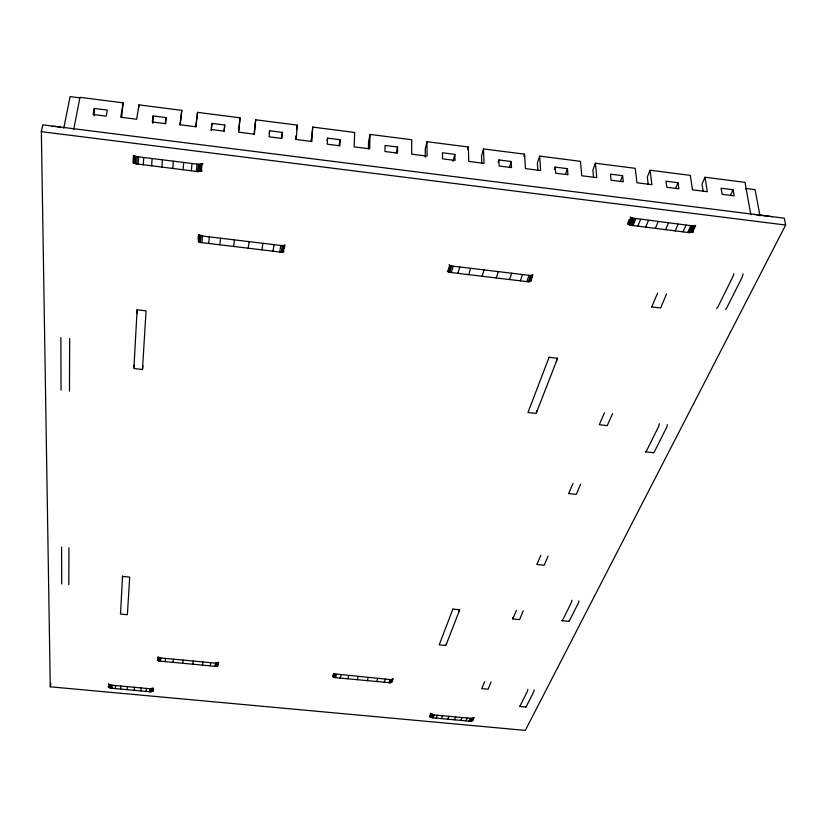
<?xml version="1.0" encoding="UTF-8"?>
<svg xmlns="http://www.w3.org/2000/svg" width="827" height="827" viewBox="0 0 827 827"><rect width="100%" height="100%" fill="white"/><g stroke="black" fill="none" stroke-linecap="round" stroke-linejoin="round"><path stroke-width="1.24" d="M540.889 555.248L536.961 564.293M397.57 147.041L397.498 153.109L384.948 151.517L385.051 145.449L397.57 147.041L396.226 152.995M94.154 115.904L94.299 108.44L107.262 110.094L106.187 116.142L93.172 114.488L94.299 108.44M120.618 612.817L120.597 611.928M750.844 214.772L744.993 182.353L705.038 177.247L707.343 191.709L692.478 189.817L690.297 175.365L650.063 170.217L651.934 184.669L636.966 182.767L635.219 168.326L595.378 163.229L596.815 177.671L581.753 175.758L580.43 161.317L539.638 156.107L540.631 170.538L525.455 168.615L524.587 154.173L483.506 148.922L484.053 163.353L468.764 161.42L468.351 146.989L426.98 141.696L427.063 156.117L411.67 154.163L411.712 139.742L370.051 134.419L369.669 148.839L354.163 146.865L354.669 132.454L312.72 127.089L311.086 141.531M368.387 148.798L368.584 141.593L370.051 134.419M612.58 413.645L607.256 425.523M604.454 412.735L599.327 424.716L607.328 425.616M73.706 129.519L79.971 97.328L123.14 102.848L121.641 117.475M580.657 484.198L576.295 494.37L568.573 493.543M572.997 483.371L568.687 493.564M340.135 139.732L339.876 145.8L327.223 144.187L327.533 138.13L340.135 139.732L339.018 145.738M548.084 556.158L544.197 565.223L537.054 564.5M153.44 689.087L153.243 691.093L150.349 691.806L111.097 688.188L108.719 687.309L108.864 684.28L108.275 683.815M109.422 687.702L109.567 684.673L108.864 684.28M134.139 163.291L134.481 155.9L133.385 155.373L133.044 162.754L135.38 163.715L197.818 171.613L202.295 170.982M110.218 688.002L110.363 684.973L109.567 684.673M135.38 163.715L135.731 156.334L134.481 155.9M138.843 107.345L138.957 104.874L181.816 110.353L180.286 124.918M111.097 688.188L111.242 685.169L110.363 684.973M136.755 164.025L137.117 156.644L135.731 156.334M516.399 610.398L512.792 618.958L519.604 619.619L523.233 610.781M112.058 688.291L112.214 685.263L111.242 685.169M138.254 164.222L138.616 156.841L137.117 156.644M115.304 688.591L115.47 685.562M143.309 164.852L143.702 157.481M134.077 365.255L134.067 366.981M484.705 681.572L481.748 688.633L488.106 689.222L491.083 681.893M136.91 313.371L137.199 309.577M122.417 578.662L122.623 576.005M152.768 123.337L153.191 115.935L166.072 117.579L165.658 123.74M120.649 689.077L120.835 686.059M151.63 165.886L152.075 158.515M312.72 127.089L311.862 141.5L296.252 139.515L297.224 125.104L255.677 119.791L254.096 134.294M142.461 369.483L146.069 310.849L137.106 309.815L133.902 368.522L142.461 369.483L142.957 365.885M127.255 689.687L127.451 686.668M161.906 167.157L162.402 159.807M60.878 337.53L61.043 390.148M69.664 338.532L69.468 391.078M295.611 139.556L295.859 135.959M61.58 547.05L61.725 583.986M68.941 547.794L68.827 584.679M134.263 690.338L134.491 687.32M172.822 168.512L173.37 161.172M282.286 132.372L281.831 138.429L269.095 136.817L269.602 130.759L282.286 132.372L281.407 138.429M140.859 690.938L141.107 687.93M183.077 169.793L183.666 162.464M146.193 691.434L146.451 688.426M191.357 170.817L191.998 163.498M255.677 119.791L254.354 134.191L238.631 132.196L240.078 117.806L197.529 112.358L195.978 126.913M149.418 691.723L149.697 688.726L153.533 688.095M196.392 171.437L197.043 164.128L138.616 156.841M150.349 691.806L150.617 688.798M197.818 171.613L198.49 164.294L202.987 163.674M151.165 691.775L151.444 688.777M199.09 171.644L199.762 164.335M151.93 691.641L152.209 688.643M200.268 171.54L200.951 164.232M152.633 691.413L152.912 688.405M201.354 171.323L202.036 164.015M218.421 662.613L217.915 665.787L216.043 666.407L159.404 661.083L157.678 660.122L157.988 656.917L159.714 657.878L215.465 663.14L218.752 662.282M198.056 239.013L198.48 234.61L202.532 236.046L282.317 245.629L284.964 245.019L284.447 248.286M158.019 660.463L158.329 657.258M283.93 251.553L281.283 252.173L200.33 242.466L198.335 241.649L198.976 235.023M158.422 660.742L158.732 657.537M198.925 242.001L199.565 235.385M158.887 660.959L159.197 657.744M199.596 242.28L200.237 235.664M159.404 661.083L159.714 657.878M200.33 242.466L200.982 235.85M211.247 130.759L211.96 123.419L224.748 125.042L224.096 131.152L211.257 129.477L211.96 123.419M160.479 661.197L160.8 657.992M201.881 242.662L202.532 236.046M238.631 131.111L240.078 117.806M165.224 661.641L165.555 658.437M208.662 243.469L209.345 236.863M224.086 131.1L224.748 125.042M173.029 662.375L173.381 659.171M219.827 244.813L220.561 238.217M182.653 663.285L183.046 660.08M233.596 246.456L234.403 239.882M197.529 112.358L195.72 126.748L179.883 124.743L181.816 110.353M192.887 664.246L193.311 661.052M248.214 248.214L249.092 241.649M269.261 133.178L269.602 130.759M166.072 117.579L165.204 123.626L152.282 121.993L153.191 115.935M202.491 665.146L202.946 661.962M261.942 249.857L262.883 243.303M459.564 609.334L458.913 611.897M210.265 665.88L210.74 662.696M273.034 251.191L274.026 244.647M296.479 129.942L297.224 125.104M214.968 666.314L215.465 663.14M279.753 251.997L280.777 245.454M216.043 666.407L216.55 663.233M281.283 252.173L282.317 245.629M50.271 686.803L41.35 131.658L42.797 124.836L784.285 218.183L785.65 225.037L525.31 730.406L50.271 686.803L50.809 683.422M216.571 666.376L217.077 663.202M282.038 252.163L283.072 245.629M217.067 666.262L217.573 663.078M282.741 252.049L283.775 245.516M217.522 666.055L218.028 662.882M283.372 251.842L284.416 245.309M557.284 357.998L556.302 361.616M138.957 104.874L136.662 119.253L120.711 117.227L123.14 102.848M327.11 140.538L327.533 138.13M63.762 128.226L70.099 96.594L79.909 97.844M426.98 141.696L425.243 148.819L425.285 157.223M452.989 161.42L454.871 154.339L442.445 152.757L442.538 158.825L455.005 160.407L454.871 154.339M467.7 149.346L468.351 146.989M333.126 676.931L333.643 673.467L332.764 676.589L334.511 677.551L389.951 682.761L392.019 681.799L393.094 678.709L391.016 679.67L334.005 673.809M531.161 280.787L528.329 281.79L449.826 272.383L447.82 271.566L449.619 265.188L449.092 264.774M333.539 677.21L334.418 674.088M448.43 271.918L450.229 265.55L449.619 265.188M483.506 148.922L481.51 155.983L481.769 163.198M334.005 677.416L334.894 674.294M449.102 272.197L450.911 265.818L450.229 265.55M334.511 677.551L335.4 674.429M449.826 272.383L451.645 266.005L530.51 275.494L532.96 274.864L530.769 281.159M335.576 677.654L336.465 674.532M451.335 272.569L453.155 266.191M340.207 678.088L341.117 674.977M457.91 273.355L459.76 266.987M498.185 162.288L498.877 159.942L511.22 161.513L511.531 167.581L499.157 166.01L498.877 159.942M347.847 678.812L348.777 675.69M468.733 274.657L470.635 268.299M509.432 167.364L511.22 161.513M357.274 679.691L358.236 676.589M482.089 276.249L484.043 269.912M523.853 156.52L524.587 154.173M367.281 680.631L368.273 677.53M496.262 277.955L498.288 271.628M539.638 156.107L537.374 163.105L537.86 170.31M376.688 681.52L377.712 678.419M509.577 279.547L511.665 273.23M554.41 169.432L555.186 167.106L567.446 168.667L567.953 174.745L555.661 173.184L555.186 167.106M384.286 682.234L385.341 679.143M520.328 280.839L522.468 274.533M388.897 682.668L389.962 679.577M526.851 281.625L529.011 275.319M389.951 682.761L391.016 679.67M528.329 281.79L530.51 275.494M565.441 174.466L567.446 168.667M390.458 682.72L391.533 679.629M529.053 281.78L531.223 275.484M390.933 682.606L391.998 679.515M529.704 281.666L531.885 275.37M391.357 682.399L392.432 679.308M530.283 281.459L532.464 275.164M391.719 682.13L392.794 679.039M595.378 163.229L592.866 170.166L593.569 177.381M620.374 181.444L622.597 175.686L610.429 174.135L611.081 180.214L623.289 181.764L622.597 175.686M537.333 410.368L536.32 411.939M446.632 643.468L446.166 644.367M430.691 713.67L429.533 716.544L432.242 717.753L469.043 721.154L472.899 720.441L474.191 717.588L471.245 718.374L434.299 714.973L430.236 713.194M627.889 222.68L629.275 219.248M430.092 716.968L431.249 714.094M693.429 231.911L689.118 232.635L630.474 225.233L628.334 224.375L631.094 217.522L630.184 216.963M650.063 170.217L647.293 177.102L648.213 184.328M430.743 717.319L431.901 714.445M629.357 224.851L632.117 217.997L690.762 225.678L695.641 225.502L692.581 232.284M431.456 717.588L432.624 714.714M630.474 225.233L633.244 218.38M432.242 717.753L433.4 714.879M631.673 225.502L634.454 218.648M433.131 717.846L434.299 714.973M633.037 225.688L635.818 218.835M436.253 718.136L437.431 715.262M637.793 226.278L640.605 219.434M441.391 718.601L442.579 715.737M645.629 227.249L648.471 220.406M447.738 719.19L448.947 716.327M655.294 228.448L658.178 221.626M675.618 188.453L678.037 182.746L665.962 181.206L666.789 187.284L678.915 188.825L678.037 182.746M454.478 719.81L455.708 716.947M665.559 229.72L668.495 222.908M460.815 720.389L462.066 717.536M675.194 230.919L678.181 224.117M705.038 177.247L702.02 184.08L703.146 191.295M465.942 720.865L467.203 718.012M682.988 231.891L686.007 225.089M469.043 721.154L470.325 718.301M687.723 232.48L690.762 225.678M469.963 721.227L471.245 718.374M689.118 232.635L692.168 225.843M470.821 721.196L472.103 718.343M690.4 232.666L693.45 225.874M471.607 721.051L472.889 718.198M691.558 232.542L694.618 225.75M472.3 720.793L473.592 717.939M730.468 195.41L733.104 189.755L721.103 188.225L722.116 194.314L734.159 195.834L733.104 189.755M651.697 306.931L657.63 293.12M651.748 306.951L660.618 307.985L666.521 294.05M112.214 685.263L149.697 688.726M519.666 706.444L525.879 707.023M561.978 620.674L568.738 621.346M60.237 127.027L54.706 126.428A13.894 10.007 15.5 0 0 52.101 126.562M645.649 451.831L653.516 452.689M197.043 164.128L198.49 164.294M41.35 131.658L785.65 225.037M754.048 214.379L772.294 216.684M450.911 265.818L451.645 266.005M631.094 217.522L632.117 217.997M627.435 223.828L628.334 224.375M447.293 271.142L447.82 271.566M108.141 686.834L108.719 687.309M512.74 618.906L512.647 617.521M746.336 189.838L746.026 188.484L755.072 189.641L760.023 215.93M743.008 273.809A5.541 1.809 -80.9 0 1 741.984 277.572L726.561 308.244A4.89 1.571 -81.4 0 1 725.31 309.226M667.306 424.571A4.869 1.447 -83.1 0 1 666.469 427.755L654.271 452.028A4.321 1.261 -83.4 0 1 653.289 452.617M645.432 451.759A4.321 1.24 -83.4 0 0 646.394 451.16L658.437 426.856A4.879 1.427 -83.1 0 0 659.264 423.672M716.523 308.171A4.89 1.551 -81.4 0 0 717.764 307.189L732.991 276.476A5.541 1.778 -80.9 0 0 733.828 273.716M525.579 706.796A3.773 0.848 -85.8 0 0 526.21 706.713L533.653 691.92A3.473 0.786 -85.7 0 0 534.139 689.873M568.562 621.201A4.104 1.013 -85.2 0 0 569.327 620.953L578.238 603.234A3.773 0.951 -85 0 0 578.817 600.919M571.922 600.226A3.773 0.941 -85 0 1 571.354 602.542L562.556 620.281A4.104 0.992 -85.1 0 1 561.812 620.529M527.822 689.273A3.473 0.775 -85.7 0 1 527.337 691.331L519.997 706.134A3.784 0.827 -85.8 0 1 519.387 706.217M122.541 576.409L120.484 614.048L127.379 614.709L129.694 577.112L122.541 576.409M452.876 609.075L439.22 644.833L445.846 645.473L459.75 609.747L452.876 609.075M549.087 357.295L527.977 412.518L536.134 413.438L557.605 358.277L549.087 357.295"/></g></svg>
